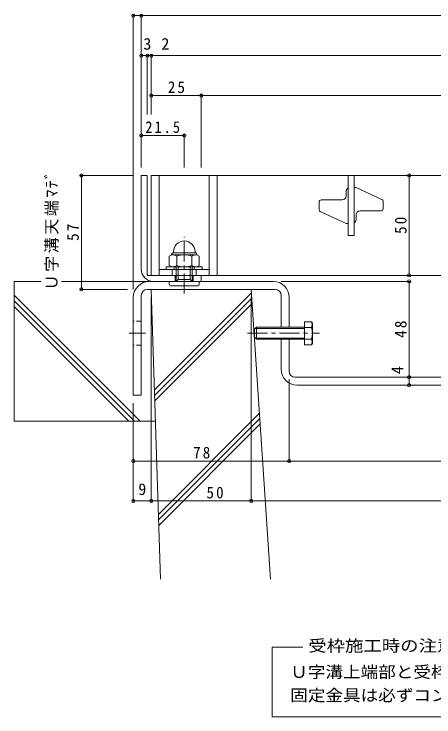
# Model space of a CAD drawing. Units: millimetres at full size. Extents: x -437 to 461, y -392 to 305.
# Drawn here: x -436.8 to -226.7, y -311.3 to 40.6 of the extents above; entities that cross this region are included whole.
import ezdxf
from ezdxf.enums import TextEntityAlignment as Align

# ---------------------------------------------------------------- set-up
doc = ezdxf.new("R2010")
doc.units = ezdxf.units.MM
doc.header["$LTSCALE"] = 2
doc.header["$PDMODE"] = 32
doc.header["$PDSIZE"] = 1.6
doc.linetypes.add('CHAIN1', pattern=[8, 5, -1, 1, -1])
doc.linetypes.add('DASHED1', pattern=[1.8, 1.2, -0.6])
for name, color, linetype, lineweight in [('D-1_躯体', 2, 'Continuous', 9), ('D-2_仕上', 3, 'Continuous', 9), ('D-4_文字', 7, 'Continuous', 9), ('D-5_建具', 7, 'Continuous', 9), ('D-6_間仕切', 6, 'Continuous', 5), ('D-8_ハッチ', 3, 'Continuous', 9), ('D-A_インテリア', 2, 'Continuous', 9), ('D-B_衛生陶器', 2, 'Continuous', 9)]:
    doc.layers.add(name, color=color, linetype=linetype, lineweight=lineweight)
doc.styles.add('ＭＳ ゴシック', font='')
doc.styles.get('ＭＳ ゴシック').set_extended_font_data('MS Gothic')

msp = doc.modelspace()

# ---------------------------------------------------------------- linework, layer by layer
at = {"layer": 'D-1_躯体'}
for p, q in [((-373.138, -40.214), (-373.138, -87.214)), ((-370.138, -40.214), (-373.138, -40.214)), ((-370.138, -90.014), (-370.138, -40.214)), ((-356.138, -93.214), (-356.138, -90.214)), ((-347.138, -93.214), (-347.138, -90.214))]:
    msp.add_line(p, q, dxfattribs=at)
msp.add_lwpolyline([(-367.138, -93.214), (-343.138, -93.214), (-343.138, -90.214), (-369.938, -90.214)], dxfattribs=at)
for centre, radius in [((-367.138, -87.214), 6), ((-369.938, -90.014), 0.2)]:
    msp.add_arc(centre, radius, 180, 270, dxfattribs=at)
at = {"layer": 'D-2_仕上'}
for p, q in [((-368.138, -90.214), (-368.138, -40.214)), ((-364.138, -90.214), (-364.138, -40.214)), ((-339.138, -90.214), (-339.138, -40.214)), ((-335.138, -90.214), (-335.138, -40.214)), ((-269.638, -70.214), (-269.638, -40.214)), ((-266.638, -40.214), (-266.638, -70.214)), ((-270.638, -50.464), (-270.638, -48.214)), ((-266.638, -46.214), (-265.638, -46.214)), ((-265.638, -46.214), (-252.718, -52.195)), ((-283.138, -52.464), (-272.638, -52.464)), ((-284.138, -57.325), (-284.138, -53.464)), ((-252.138, -53.103), (-252.138, -56.964)), ((-270.638, -64.214), (-283.558, -58.232)), ((-263.638, -57.964), (-253.138, -57.964)), ((-265.638, -62.214), (-265.638, -59.964)), ((-269.638, -64.214), (-270.638, -64.214)), ((-269.638, -70.214), (-266.638, -70.214)), ((-364.138, -87.214), (-339.138, -87.214)), ((-357.638, -90.214), (-357.638, -87.214)), ((-345.638, -90.214), (-345.638, -87.214)), ((-368.138, -90.214), (31.862, -90.214))]:
    msp.add_line(p, q, dxfattribs=at)
msp.add_lwpolyline([(-368.138, -40.214), (31.862, -40.214), (31.862, -90.214)], dxfattribs=at)
for centre, radius, start, end in [((-268.638, -48.214), 2, 120, 180), ((-283.138, -53.464), 1, 90, 180), ((-272.638, -50.464), 2, 270, 0), ((-253.138, -53.103), 1, 0, 65.15761), ((-283.138, -57.325), 1, 180, 245.15761), ((-263.638, -59.964), 2, 90, 180), ((-253.138, -56.964), 1, 270, 0), ((-267.638, -62.214), 2, 300, 0)]:
    msp.add_arc(centre, radius, start, end, dxfattribs=at)
at = {"layer": 'D-4_文字'}
for p, q in [((-377.138, 40.386), (-377.138, -97.214)), ((-377.138, 39.786), (-373.138, 39.786)), ((-373.138, 40.386), (-373.138, -36.214)), ((-373.138, 39.786), (36.862, 39.786)), ((-373.138, 19.786), (-370.138, 19.786)), ((-370.138, 20.386), (-370.138, -9.648)), ((-370.138, 19.786), (-368.138, 19.786)), ((-368.138, 20.386), (-368.138, -9.648)), ((-368.138, 19.786), (31.862, 19.786)), ((-343.138, 0.386), (-343.138, -36.214)), ((-368.138, -0.214), (-343.138, -0.214)), ((-343.138, -0.214), (6.862, -0.214)), ((-373.138, -20.214), (-351.638, -20.214)), ((-351.638, -19.614), (-351.638, -36.214)), ((-403.738, -40.214), (-377.138, -40.214)), ((-403.138, -40.214), (-403.138, -97.214)), ((-239.138, -40.214), (-239.138, -90.214)), ((-238.538, -93.214), (-303.138, -93.214)), ((-239.138, -93.214), (-239.138, -141.214)), ((-403.738, -97.214), (-380.066, -97.214)), ((-368.138, -203.749), (-368.138, -101.214)), ((-318.138, -203.749), (-318.138, -101.214)), ((-299.138, -183.771), (-299.138, -142.214)), ((-239.138, -141.214), (-239.138, -145.214)), ((-377.138, -203.749), (-377.138, -154.214)), ((-377.138, -183.171), (-299.138, -183.171)), ((-299.138, -183.171), (-37.138, -183.171)), ((-377.138, -203.149), (-368.138, -203.149)), ((-368.138, -203.149), (-318.138, -203.149)), ((-318.138, -203.149), (-18.138, -203.149))]:
    msp.add_line(p, q, dxfattribs=at)
for p in [(-377.138, 39.786), (-373.138, 39.786), (-373.138, 19.786), (-370.138, 19.786), (-368.138, 19.786), (-368.138, -0.214), (-343.138, -0.214), (-373.138, -20.214), (-351.638, -20.214), (-403.138, -40.214), (-239.138, -40.214), (-239.138, -90.214), (-239.138, -93.214), (-403.138, -97.214), (-239.138, -141.214), (-239.138, -145.214), (-377.138, -183.171), (-299.138, -183.171), (-377.138, -203.149), (-368.138, -203.149), (-318.138, -203.149)]:
    msp.add_point(p, dxfattribs=at)
at = {"layer": 'D-5_建具'}
for p, q in [((-307.596, -276.337), (-292.379, -276.337)), ((-307.596, -311.259), (-307.596, -276.337)), ((-28.68, -311.259), (-307.596, -311.259))]:
    msp.add_line(p, q, dxfattribs=at)
at = {"layer": 'D-6_間仕切'}
for p, q in [((-436.818, -93.214), (-436.818, -163.214)), ((-423.228, -93.214), (-436.818, -93.214)), ((-369.148, -93.214), (-413.054, -93.214)), ((-368.138, -97.214), (-318.138, -97.214)), ((-368.138, -97.214), (-363.607, -242.214)), ((-308.471, -242.214), (-318.138, -97.214)), ((-373.775, -163.214), (-436.818, -100.171)), ((-366.565, -147.542), (-318.019, -98.996)), ((-366.479, -150.284), (-317.842, -101.647)), ((-376.604, -163.214), (-436.818, -103)), ((-366.394, -153.027), (-317.665, -104.299)), ((-379.432, -163.214), (-436.818, -105.828)), ((-364.617, -209.887), (-314.001, -159.271)), ((-366.075, -163.214), (-436.818, -163.214)), ((-364.531, -212.629), (-313.824, -161.922)), ((-364.445, -215.372), (-313.647, -164.574))]:
    msp.add_line(p, q, dxfattribs=at)
at = {"layer": 'D-8_ハッチ'}
for p, q in [((-369.138, -93.214), (-307.138, -93.214)), ((-370.138, -97.214), (-306.138, -97.214)), ((-377.138, -150.214), (-377.138, -101.214)), ((-373.138, -150.214), (-373.138, -100.214)), ((-303.138, -100.214), (-303.138, -116.214)), ((-299.138, -101.214), (-299.138, -116.214)), ((-303.138, -122.214), (-303.138, -137.214)), ((-299.138, -122.214), (-299.138, -138.214)), ((-296.138, -141.214), (-40.138, -141.214)), ((-295.138, -145.214), (-41.138, -145.214)), ((-377.138, -150.214), (-373.138, -150.214))]:
    msp.add_line(p, q, dxfattribs=at)
at = {"layer": 'D-8_ハッチ', "linetype": 'DASHED1'}
for p, q in [((-373.138, -113.214), (-377.138, -113.214)), ((-373.138, -125.214), (-377.138, -125.214))]:
    msp.add_line(p, q, dxfattribs=at)
at = {"layer": 'D-8_ハッチ', "color": 7, "linetype": 'CHAIN1'}
msp.add_line((-379.281, -119.214), (-371.024, -119.214), dxfattribs=at)
at = {"layer": 'D-8_ハッチ'}
for centre, radius, start, end in [((-369.138, -101.214), 8, 90, 180), ((-307.138, -101.214), 8, 0, 90), ((-370.138, -100.214), 3, 90, 180), ((-306.138, -100.214), 3, 0, 90), ((-295.138, -137.214), 8, 180, 270), ((-296.138, -138.214), 3, 180, 270)]:
    msp.add_arc(centre, radius, start, end, dxfattribs=at)
at = {"layer": 'D-A_インテリア'}
for p, q in [((-291.538, -113.44), (-288.042, -113.44)), ((-291.538, -113.44), (-291.538, -124.987)), ((-315.538, -116.214), (-316.538, -117.214)), ((-316.538, -117.214), (-316.538, -121.214)), ((-291.538, -116.814), (-316.138, -116.814)), ((-315.538, -116.214), (-315.538, -122.214)), ((-291.538, -116.214), (-315.538, -116.214)), ((-291.538, -116.327), (-288.042, -116.327)), ((-315.538, -122.214), (-316.538, -121.214)), ((-291.538, -121.614), (-316.138, -121.614)), ((-291.538, -122.214), (-315.538, -122.214)), ((-291.538, -122.1), (-288.042, -122.1)), ((-291.538, -124.987), (-288.042, -124.987)), ((-288.042, -124.987), (-287.538, -124.114))]:
    msp.add_line(p, q, dxfattribs=at)
at = {"layer": 'D-A_インテリア', "color": 7, "linetype": 'CHAIN1'}
msp.add_line((-320.038, -119.214), (-284.038, -119.214), dxfattribs=at)
at = {"layer": 'D-A_インテリア'}
msp.add_lwpolyline([(-288.042, -113.44), (-287.538, -114.314), (-287.538, -124.114)], dxfattribs=at)
for centre, radius, start, end in [((-290.542, -114.884), 2.887, 330.00001, 29.99999), ((-296.052, -119.214), 8.514, 340.18087, 19.81913), ((-290.542, -123.544), 2.887, 330.00001, 29.99999)]:
    msp.add_arc(centre, radius, start, end, dxfattribs=at)
at = {"layer": 'D-B_衛生陶器', "color": 7, "linetype": 'CHAIN1'}
msp.add_line((-351.638, -99.296), (-351.638, -70.888), dxfattribs=at)
at = {"layer": 'D-B_衛生陶器'}
for p, q in [((-357.84, -79.914), (-359.143, -80.666)), ((-359.143, -80.666), (-359.143, -85.261)), ((-358.038, -79.914), (-358.038, -80.028)), ((-345.436, -79.914), (-357.84, -79.914)), ((-357.038, -78.914), (-357.038, -78.414)), ((-346.238, -78.914), (-357.038, -78.914)), ((-355.39, -80.666), (-355.39, -85.261)), ((-347.885, -80.666), (-347.885, -85.261)), ((-346.238, -78.914), (-346.238, -78.414)), ((-345.436, -79.914), (-344.132, -80.666)), ((-345.238, -79.914), (-345.238, -80.028)), ((-344.132, -80.666), (-344.132, -85.261)), ((-360.638, -86.014), (-342.638, -86.014)), ((-357.84, -86.014), (-359.143, -85.261)), ((-356.638, -86.014), (-356.638, -87.214)), ((-355.638, -93.214), (-355.638, -86.014)), ((-354.638, -92.214), (-354.638, -86.014)), ((-348.638, -92.214), (-348.638, -86.014)), ((-347.638, -93.214), (-347.638, -86.014)), ((-346.638, -86.014), (-346.638, -87.214)), ((-345.435, -86.014), (-344.132, -85.261)), ((-359.138, -94.514), (-359.138, -93.214)), ((-355.638, -93.214), (-354.638, -92.214)), ((-354.638, -92.214), (-348.638, -92.214)), ((-347.638, -93.214), (-348.638, -92.214)), ((-344.138, -94.514), (-344.138, -93.214)), ((-358.138, -95.514), (-345.138, -95.514))]:
    msp.add_line(p, q, dxfattribs=at)
msp.add_lwpolyline([(-342.638, -86.014), (-342.638, -87.214), (-360.638, -87.214), (-360.638, -86.014)], dxfattribs=at)
for centre, radius, start, end in [((-351.638, -78.414), 5.4, 0, 180), ((-357.038, -79.914), 1, 90, 180), ((-357.84, -84.277), 4.363, 55.84651, 90.00017), ((-351.638, -89.648), 9.734, 67.32404, 112.67596), ((-345.436, -84.277), 4.363, 89.99983, 124.15349), ((-346.238, -79.914), 1, 0, 90), ((-357.84, -81.651), 4.363, 269.99983, 304.15349), ((-351.638, -76.279), 9.734, 247.32404, 292.67596), ((-345.436, -81.651), 4.363, 235.84651, 270.00017), ((-358.138, -94.514), 1, 180, 270), ((-345.138, -94.514), 1, 270, 0)]:
    msp.add_arc(centre, radius, start, end, dxfattribs=at)

# ---------------------------------------------------------------- texts
at = {"layer": 'D-4_文字', "color": 2, "style": 'ＭＳ ゴシック'}
for s, p in [('3', (-372.117, 20.986)), ('2', (-363.105, 20.986)), ('9', (-374.638, -201.949))]:
    msp.add_text(s, height=5.865, dxfattribs=at).set_placement(p, align=Align.BOTTOM_LEFT)
msp.add_text('4', height=5.865, rotation=90, dxfattribs=at).set_placement((-240.338, -139.625), align=Align.BOTTOM_LEFT)
at = {"layer": 'D-4_文字', "color": 2, "char_height": 5.865, "attachment_point": 7, "style": 'ＭＳ ゴシック'}
for s, insert in [('\\T1.27;\\W0.95;25', (-359.888, 0.986)), ('\\T1.28;\\W0.9;21.5', (-371.138, -19.014)), ('\\T1.27;\\W0.95;78', (-347.235, -181.971)), ('\\T1.27;\\W0.95;50', (-340.539, -201.949))]:
    msp.add_mtext(s, dxfattribs=dict(at, insert=insert))
at = {"layer": 'D-4_文字', "color": 2, "char_height": 5.865, "attachment_point": 7, "rotation": 90, "style": 'ＭＳ ゴシック'}
for s, insert in [('\\T1.16;Ｕ字溝天端ﾏﾃﾞ', (-414.462, -97.714)), ('\\T1.27;\\W0.95;50', (-240.338, -69.464)), ('\\T1.27;\\W0.95;57', (-404.338, -72.964)), ('\\T1.27;\\W0.95;48', (-240.338, -121.464))]:
    msp.add_mtext(s, dxfattribs=dict(at, insert=insert))
at = {"layer": 'D-5_建具', "color": 2, "style": 'ＭＳ ゴシック'}
for s, width, p in [('受枠施工時の注意事項', 1.15, (-289.602, -280.306)), ('Ｕ字溝上端部と受枠下部とのすきまはモルタル等で埋めて下さい。', 1.1, (-298.602, -293.447)), ('固定金具は必ずコンクリート等で固定して下さい。', 1.1, (-298.602, -305.107))]:
    msp.add_text(s, height=5.865, dxfattribs=dict(at, width=width)).set_placement(p, align=Align.BOTTOM_LEFT)

doc.saveas('drawing.dxf')
